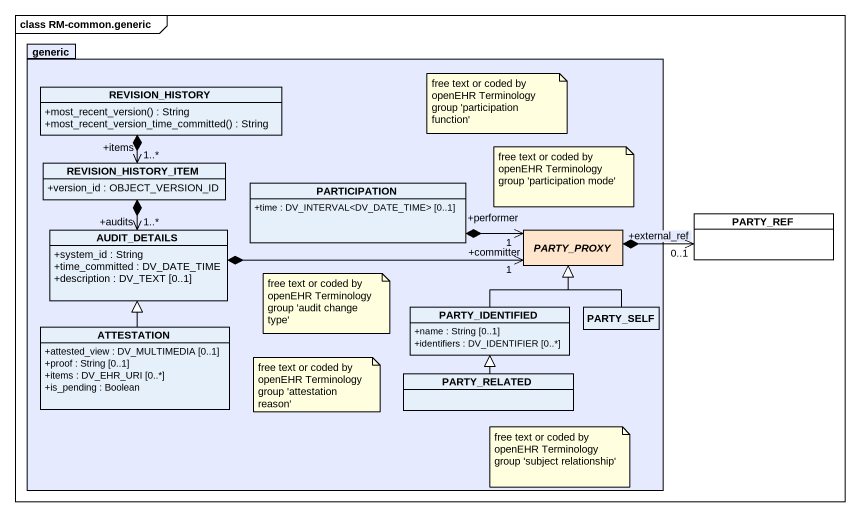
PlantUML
@startuml
mainframe class RM-common.generic
hide circle
hide empty members
skinparam classAttributeIconSize 0
package generic #E5EAFF {
  class REVISION_HISTORY {
    +most_recent_version() : String
    +most_recent_version_time_committed() : String
  }
  class REVISION_HISTORY_ITEM {
    +version_id : OBJECT_VERSION_ID
  }
  class PARTICIPATION {
    +time : DV_INTERVAL<DV_DATE_TIME> [0..1]
  }
  class AUDIT_DETAILS {
    +system_id : String
    +time_committed : DV_DATE_TIME
    +description : DV_TEXT [0..1]
  }
  abstract class PARTY_PROXY #FFE5CB
  class ATTESTATION {
    +attested_view : DV_MULTIMEDIA [0..1]
    +proof : String [0..1]
    +items : DV_EHR_URI [0..*]
    +is_pending : Boolean
  }
  class PARTY_IDENTIFIED {
    +name : String [0..1]
    +identifiers : DV_IDENTIFIER [0..*]
  }
  class PARTY_SELF
  class PARTY_RELATED
}
class PARTY_REF #FFFFFF
REVISION_HISTORY *--> "+items\n1..*" REVISION_HISTORY_ITEM
REVISION_HISTORY_ITEM *--> "+audits\n1..*" AUDIT_DETAILS
PARTICIPATION *-right-> "+performer\n1" PARTY_PROXY
AUDIT_DETAILS *-right-> "+committer\n1" PARTY_PROXY
PARTY_PROXY *-right-> "+external_ref\n0..1" PARTY_REF
ATTESTATION -up-|> AUDIT_DETAILS
PARTY_IDENTIFIED -up-|> PARTY_PROXY
PARTY_SELF -up-|> PARTY_PROXY
PARTY_RELATED -up-|> PARTY_IDENTIFIED
note as N1
  free text or coded by openEHR Terminology group 'participation function'
end note
note as N2
  free text or coded by openEHR Terminology group 'participation mode'
end note
note as N3
  free text or coded by openEHR Terminology group 'audit change type'
end note
note as N4
  free text or coded by openEHR Terminology group 'attestation reason'
end note
note as N5
  free text or coded by openEHR Terminology group 'subject relationship'
end note
@enduml
